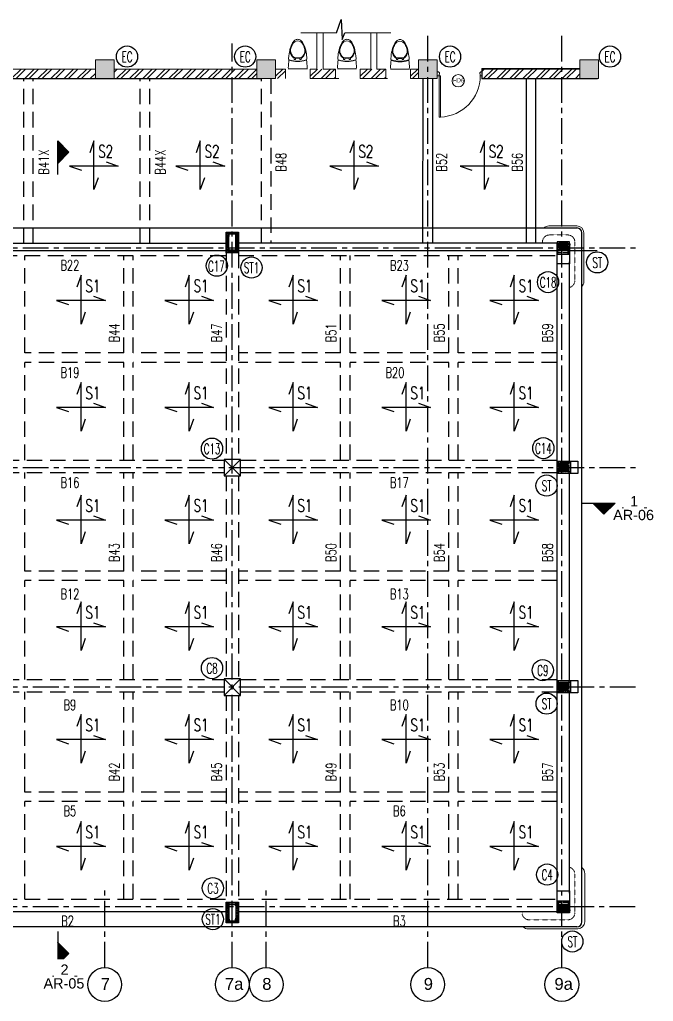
# Model space of a CAD drawing. Header units: millimetres. Extents: x 2659630 to 6742168, y -2425387 to -732288.
# Drawn here: x 3363171 to 3378553, y -1200701 to -1176862 of the extents above; entities that cross this region are included whole.
import ezdxf
from ezdxf.enums import TextEntityAlignment as Align

# ---------------------------------------------------------------- set-up
doc = ezdxf.new("R2010")
doc.units = ezdxf.units.MM
for name, pattern in [('CENTER', [2, 1.25, -0.25, 0.25, -0.25]), ('Centre', [31.75, 6.35, -4.7625, 15.875, -4.7625]), ('HIDDEN2', [0.1875, 0.125, -0.0625]), ('Overhead', [3.96875, 2.38125, -1.5875])]:
    doc.linetypes.add(name, pattern=pattern)
for name, color, linetype, lineweight in [('A-ANNO-DIMS', 211, 'Continuous', 9), ('A-DOOR', 31, 'Continuous', 18), ('A-DOOR-FRAM', 31, 'Continuous', 18), ('A-DOOR-IDEN', 31, 'Continuous', 9), ('A-FLOR-OVHD', 1, 'Overhead', 18), ('A-furniture', 37, 'Continuous', 0), ('A-hatch', 253, 'Continuous', 0), ('A-PLASTER', 50, 'Continuous', 0), ('A-RCC', 2, 'Continuous', 0), ('A-WALL', 113, 'Continuous', 9), ('A-WALL-PATT', 111, 'Continuous', 0), ('G-ANNO-SYMB', 111, 'Continuous', 9)]:
    doc.layers.add(name, color=color, linetype=linetype, lineweight=lineweight)
for name, color, linetype in [('A-CORNICE', 20, 'Continuous'), ('S-BEAM INNER', 4, 'HIDDEN2'), ('S-BEAM NO', 3, 'Continuous'), ('S-BEAM OUTER', 4, 'Continuous'), ('S-BRECK LINE', 8, 'Continuous'), ('S-COLUMN', 1, 'Continuous'), ('S-COLUMN CIRCLE', 9, 'Continuous'), ('S-COLUMN NO', 2, 'Continuous'), ('S-GRIDE CIRCLE', 8, 'Continuous'), ('S-GRIDE LINE', 8, 'CENTER'), ('S-GRIDE NO', 1, 'Continuous'), ('S-ISMC', 2, 'Continuous'), ('S-SECTION MARK', 1, 'Continuous'), ('S-SLAB MARK', 3, 'Continuous'), ('S-SLAB NO', 3, 'Continuous'), ('S-STIFFNER PLATE', 3, 'Continuous'), ('S-STIRUPS', 3, 'Continuous')]:
    doc.layers.add(name, color=color, linetype=linetype)
doc.layers.get('A-ANNO-DIMS').off()
doc.styles.add('Arial', font='arial.ttf', dxfattribs={"height": 123})
doc.styles.add('Arial_1', font='arial.ttf', dxfattribs={"height": 98.353293})
doc.styles.add('ROMANS', font='r.shx', dxfattribs={"width": 0.7})
pattern_1 = [(45, (3182976.9, -1351927.16), (-159.09903, 159.09903), []), (45, (3183082.97, -1351927.16), (-159.09903, 159.09903), [])]
pattern_2 = [(45, (3362256.706, -1274139.655), (15.2387667, -15.2387667), [])]
pattern_3 = [(315, (3362256.706, -1105482.95), (15.2387667, 15.2387667), [])]
pattern_4 = [(225, (3451949.293, -1186767.003), (15.2387667, -15.2387667), [])]

# ---------------------------------------------------------------- blocks, each defined once
blk = doc.blocks.new('hjhgkhjjkhk')
at = {"layer": 'A-furniture', "linetype": 'ByBlock'}
for p, q in [((-3239410, 38907, -500), (-3238943, 38907, -500)), ((-3239263, 38679, -500), (-3239230, 38679, -500)), ((-3239263, 38630, -500), (-3239263, 38679, -500)), ((-3239231, 38637, -500), (-3239122, 38637, -500)), ((-3239230, 38679, -500), (-3239230, 38637, -500)), ((-3239123, 38651, -500), (-3239230, 38651, -500)), ((-3239123, 38679, -500), (-3239090, 38679, -500)), ((-3239123, 38637, -500), (-3239123, 38679, -500)), ((-3239090, 38679, -500), (-3239090, 38630, -500))]:
    blk.add_line(p, q, dxfattribs=at)
for centre, radius, start, end in [((-3239382, 38882, -500), 25.6, 103.2172, 184.3205), ((-3234363, 39215, -500), 5055, 183.7972, 185.9339), ((-3238971, 38882, -500), 25.6, 355.6795, 76.7816), ((-3243990, 39215, -500), 5055, 354.0661, 356.2028), ((-3239285, 38652, -500), 114, 159.1995, 186.5683), ((-3234351, 39220, -500), 5080, 186.5683, 187.0896), ((-3239383, 38693, -500), 7.92, 185.9341, 288.7781), ((-3239379, 38706, -500), 7.92, 185.267, 288.2867), ((-3239176, 38085, -500), 635, 71.2219, 108.7781), ((-3239176, 38092, -500), 639, 71.7134, 108.2867), ((-3239125, 38450, -500), 244, 124.5259, 152.5265), ((-3239231, 38561, -500), 76.2, 90, 133.9968), ((-3239122, 38561, -500), 76.2, 46.0032, 90), ((-3239228, 38450, -500), 244, 27.4735, 55.4741), ((-3238974, 38706, -500), 7.92, 251.7135, 354.733), ((-3238970, 38693, -500), 7.92, 251.2221, 354.0659), ((-3239068, 38652, -500), 114, 353.4317, 20.8005), ((-3244002, 39220, -500), 5080, 352.9104, 353.4317), ((-3238431, 38682, -500), 965, 185.2831, 196.4207), ((-3239160, 38466, -500), 206, 151.8794, 195.9425), ((-3238749, 38591, -500), 635, 196.5593, 209.3999), ((-3239160, 38466, -500), 191, 160.1349, 195.9191), ((-3238749, 38591, -500), 620, 196.5666, 207.1313), ((-3239125, 38450, -500), 229, 133.9968, 159.4423), ((-3239228, 38450, -500), 229, 20.5577, 46.0032), ((-3239604, 38591, -500), 620, 332.8687, 343.4334), ((-3239604, 38591, -500), 635, 330.6001, 343.4407), ((-3239193, 38466, -500), 191, 344.0809, 19.8651), ((-3239193, 38466, -500), 206, 344.0575, 28.1207), ((-3239921, 38682, -500), 965, 343.5793, 354.7169), ((-3239114, 38385, -500), 216, 209.3045, 232.3768), ((-3239176, 38371, -500), 140, 207.1313, 332.8687), ((-3239176, 38301, -500), 111, 231.6356, 270), ((-3239176, 38301, -500), 111, 270, 308.3644), ((-3239239, 38385, -500), 216, 307.6232, 330.6955)]:
    blk.add_arc(centre, radius, start, end, dxfattribs=at)
blk = doc.blocks.new('A$C73F500AF')
at = {"layer": 'A-DOOR'}
blk.add_lwpolyline([(50, 1000), (85, 1000), (85, 0), (50, 0)], close=True, dxfattribs=at)
blk.add_arc((50, 1000), 1000, 272.0058, 0.0695, dxfattribs=at)
at = {"layer": 'A-DOOR-FRAM'}
for p, q in [((0, 1090), (12, 1090)), ((0, 1010), (0, 1090)), ((12, 1010), (0, 1010)), ((12, 1100), (40, 1100)), ((12, 1090), (12, 1100)), ((12, 1000), (12, 1010)), ((50, 1000), (12, 1000)), ((40, 1100), (60, 1075)), ((60, 1045), (50, 1045)), ((50, 1045), (50, 1000)), ((60, 1075), (60, 1045)), ((1060, 1101), (1040, 1076)), ((1040, 1076), (1040, 1046)), ((1040, 1046), (1050, 1046)), ((1050, 1046), (1050, 1001)), ((1050, 1001), (1088, 1001)), ((1088, 1101), (1060, 1101)), ((1088, 1091), (1088, 1101)), ((1100, 1091), (1088, 1091)), ((1088, 1001), (1088, 1011)), ((1088, 1011), (1100, 1011)), ((1100, 1011), (1100, 1091))]:
    blk.add_line(p, q, dxfattribs=at)
blk = doc.blocks.new('M_Door Tag_Mahindra_2_0mm - M_Door Tag_Mahindra 2-1437518-GROUND FLOOR PLAN-01')
at = {"layer": 'A-DOOR-IDEN'}
blk.add_circle((0, 0), 3, dxfattribs=at)
blk = doc.blocks.new('ff')
at = {"layer": 'S-STIRUPS', "ltscale": 1200}
h = blk.add_hatch(dxfattribs=at)
h.set_pattern_fill('ANGLE', color=256, scale=0.666667, style=0)
h.set_pattern_definition([(0, (-1970344.2655, 387487.6027), (0, 4.656666667), [3.386666667, -1.27]), (90, (-1970344.2655, 387487.6027), (-4.656666667, 0), [3.386666667, -1.27])])
h.paths.add_polyline_path([(264427, -411467), (264614, -411467), (264614, -411280), (264427, -411280)])
for points in [[(264420, -411473), (264620, -411473), (264620, -411273), (264420, -411273)], [(264420, -411473), (264620, -411473), (264620, -411273), (264420, -411273)], [(264427, -411467), (264614, -411467), (264614, -411280), (264427, -411280)], [(264427, -411467), (264614, -411467), (264614, -411280), (264427, -411280)]]:
    blk.add_lwpolyline(points, close=True, dxfattribs=at)

msp = doc.modelspace()

# ---------------------------------------------------------------- hatches: boundary and pattern name
at = {"layer": 'A-WALL-PATT'}
h = msp.add_hatch(dxfattribs=at)
h.set_pattern_fill('ANSI32', color=256, scale=600, angle=360, style=0)
h.set_pattern_definition(pattern_1)
h.paths.add_polyline_path([(3365011.602, -1178061.059), (3361541.602, -1178060.938), (3361541.601, -1178291.027), (3365011.601, -1178291.121)])
h = msp.add_hatch(dxfattribs=at)
h.set_pattern_fill('ANSI32', color=256, scale=600, angle=360, style=0)
h.set_pattern_definition(pattern_1)
h.paths.add_polyline_path([(3368931.602, -1178061.059), (3365461.602, -1178061.041), (3365461.601, -1178291.038), (3365462.572, -1178291.038), (3368931.601, -1178291.223)])
h = msp.add_hatch(dxfattribs=at)
h.set_pattern_fill('ANSI32', color=256, scale=600, angle=360, style=0)
h.set_pattern_definition([(45, (3194736.9, -1351927.22), (-159.09903, 159.09903), []), (45, (3194842.97, -1351927.22), (-159.09903, 159.09903), [])])
h.paths.add_polyline_path([(3369621.679, -1178291.169), (3369621.679, -1178061.091), (3369381.602, -1178061.096), (3369381.601, -1178291.175)])
h = msp.add_hatch(dxfattribs=at)
h.set_pattern_fill('ANSI32', color=256, scale=600, angle=360, style=0)
h.set_pattern_definition([(45, (3195576.98, -1351927.25), (-159.09903, 159.09903), []), (45, (3195683.05, -1351927.25), (-159.09903, 159.09903), [])])
h.paths.add_polyline_path([(3370839.179, -1178290.983), (3370839.179, -1178060.906), (3370221.682, -1178061.121), (3370221.681, -1178291.2)])
h = msp.add_hatch(dxfattribs=at)
h.set_pattern_fill('ANSI32', color=256, scale=600, angle=360, style=0)
h.set_pattern_definition([(45, (3196794.48, -1351927.26), (-159.09903, 159.09903), []), (45, (3196900.55, -1351927.26), (-159.09903, 159.09903), [])])
h.paths.add_polyline_path([(3372056.679, -1178290.996), (3372056.679, -1178060.918), (3371439.182, -1178061.134), (3371439.181, -1178291.213)])
h = msp.add_hatch(dxfattribs=at)
h.set_pattern_fill('ANSI32', color=256, scale=600, angle=360, style=0)
h.set_pattern_definition([(45, (3198011.98, -1351927.26), (-159.09903, 159.09903), []), (45, (3198118.05, -1351927.26), (-159.09903, 159.09903), [])])
h.paths.add_polyline_path([(3372851.601, -1178291.145), (3372851.602, -1178061.066), (3372656.683, -1178061.134), (3372656.682, -1178291.213)])
h = msp.add_hatch(dxfattribs=at)
h.set_pattern_fill('ANSI32', color=256, scale=600, angle=360, style=0)
h.set_pattern_definition(pattern_1)
h.paths.add_polyline_path([(3374401.353, -1178060.937), (3376771.6, -1178060.937), (3376771.6, -1178290.945), (3374401.353, -1178290.945)])
at = {"layer": 'S-SECTION MARK', "ltscale": 5}
h = msp.add_hatch(dxfattribs=at)
h.set_pattern_fill('ANSI31', color=256, scale=172.406964, angle=270, style=0)
h.set_pattern_definition(pattern_3)
h.paths.add_polyline_path([(3364362.813, -1180080.091), (3364095.684, -1179808.226), (3364095.684, -1180351.956)])
h = msp.add_hatch(dxfattribs=at)
h.set_pattern_fill('ANSI31', color=256, scale=172.406964, angle=270, style=0)
h.set_pattern_definition(pattern_3)
h.paths.add_polyline_path([(3364362.813, -1180080.091), (3364095.684, -1179808.226), (3364095.684, -1180351.956)])
h = msp.add_hatch(dxfattribs=at)
h.set_pattern_fill('ANSI31', color=256, scale=172.406964, angle=270, style=0)
h.set_pattern_definition(pattern_3)
h.paths.add_polyline_path([(3364362.813, -1180080.091), (3364095.684, -1179808.226), (3364095.684, -1180351.956)])
h = msp.add_hatch(dxfattribs=at)
h.set_pattern_fill('ANSI31', color=256, scale=172.406964, angle=180, style=0)
h.set_pattern_definition(pattern_4)
h.paths.add_polyline_path([(3377352.152, -1188873.11), (3377624.018, -1188605.981), (3377080.287, -1188605.981)])
h = msp.add_hatch(dxfattribs=at)
h.set_pattern_fill('ANSI31', color=256, scale=172.406964, angle=180, style=0)
h.set_pattern_definition(pattern_4)
h.paths.add_polyline_path([(3377352.152, -1188873.11), (3377624.018, -1188605.981), (3377080.287, -1188605.981)])
h = msp.add_hatch(dxfattribs=at)
h.set_pattern_fill('ANSI31', color=256, scale=172.406964, angle=180, style=0)
h.set_pattern_definition(pattern_4)
h.paths.add_polyline_path([(3377352.152, -1188873.11), (3377624.018, -1188605.981), (3377080.287, -1188605.981)])
h = msp.add_hatch(dxfattribs=at)
h.set_pattern_fill('ANSI31', color=256, scale=172.406964, angle=90, style=0)
h.set_pattern_definition(pattern_2)
h.paths.add_polyline_path([(3364362.813, -1199542.515), (3364095.684, -1199814.38), (3364095.684, -1199270.649)])
h = msp.add_hatch(dxfattribs=at)
h.set_pattern_fill('ANSI31', color=256, scale=172.406964, angle=90, style=0)
h.set_pattern_definition(pattern_2)
h.paths.add_polyline_path([(3364362.813, -1199542.515), (3364095.684, -1199814.38), (3364095.684, -1199270.649)])
h = msp.add_hatch(dxfattribs=at)
h.set_pattern_fill('ANSI31', color=256, scale=172.406964, angle=90, style=0)
h.set_pattern_definition(pattern_2)
h.paths.add_polyline_path([(3364362.813, -1199542.515), (3364095.684, -1199814.38), (3364095.684, -1199270.649)])

# ---------------------------------------------------------------- linework, layer by layer
at = {"layer": 'A-CORNICE'}
for p, q in [((3351966.677, -1181920.786), (3376696.677, -1181920.786)), ((3376816.677, -1198770.788), (3376816.677, -1182040.786)), ((3376696.677, -1198890.788), (3351966.677, -1198890.788))]:
    msp.add_line(p, q, dxfattribs=at)
for centre, start, end in [((3376696.677, -1182040.786), 0, 90), ((3376696.677, -1182040.786), 0, 90), ((3376696.677, -1198770.788), 270, 0)]:
    msp.add_arc(centre, 120, start, end, dxfattribs=at)
at = {"layer": 'A-FLOR-OVHD'}
for p, q in [((3376031.626, -1182090.778), (3376476.672, -1182090.785)), ((3376446.677, -1182290.786), (3375861.626, -1182290.778)), ((3375861.626, -1182290.778), (3375861.626, -1182290.778)), ((3376646.672, -1182260.785), (3376646.428, -1183200.824)), ((3376646.677, -1198550.788), (3376646.677, -1197610.788)), ((3376446.682, -1198520.787), (3375366.677, -1198520.798)), ((3375366.677, -1198520.798), (3375366.677, -1198520.798)), ((3375536.677, -1198720.798), (3376476.677, -1198720.788))]:
    msp.add_line(p, q, dxfattribs=at)
for centre, radius, start, end in [((3376033.064, -1182264.25), 173.479, 90.4750815, 188.7958454), ((3376476.672, -1182260.785), 170, 0, 90), ((3376476.428, -1183200.824), 170, 283.6960891, 0), ((3376476.677, -1197610.788), 170, 0, 76.3909364), ((3375538.116, -1198547.325), 173.479, 171.2041546, 269.5249185), ((3376476.677, -1198550.788), 170, 270, 0)]:
    msp.add_arc(centre, radius, start, end, dxfattribs=at)
at = {"layer": 'A-hatch', "color": 252, "true_color": 0x939598}
for points in [[(3365011.677, -1178291.053), (3365011.677, -1177841.053), (3365461.601, -1178291.055)], [(3365461.601, -1178291.055), (3365011.677, -1177841.053), (3365461.601, -1177841.055)], [(3369381.601, -1178291.075), (3368931.677, -1177841.073), (3369381.601, -1177841.075)], [(3368931.677, -1178291.073), (3368931.677, -1177841.073), (3369381.601, -1178291.075)], [(3372851.603, -1178291.094), (3372851.601, -1178291.094), (3372851.603, -1177841.093)], [(3372851.675, -1178291.094), (3372851.603, -1177841.093), (3372851.675, -1177841.093)], [(3372851.603, -1178291.094), (3372851.603, -1177841.093), (3372851.675, -1178291.094)], [(3372851.677, -1178291.094), (3372851.675, -1177841.093), (3372851.677, -1177841.093)], [(3372851.675, -1178291.094), (3372851.675, -1177841.093), (3372851.677, -1178291.094)], [(3373301.601, -1178291.096), (3372851.677, -1177841.093), (3373301.601, -1177841.096)], [(3372851.677, -1178291.094), (3372851.677, -1177841.093), (3373301.601, -1178291.096)], [(3373301.601, -1178291.096), (3373301.601, -1177841.096), (3373301.603, -1177841.096)], [(3376771.603, -1178291.114), (3376771.6, -1178291.114), (3376771.603, -1177841.118)], [(3376771.675, -1178291.114), (3376771.603, -1177841.118), (3376771.675, -1177841.118)], [(3376771.603, -1178291.114), (3376771.603, -1177841.118), (3376771.675, -1178291.114)], [(3376771.677, -1178291.114), (3376771.675, -1177841.118), (3376771.677, -1177841.118)], [(3376771.675, -1178291.114), (3376771.675, -1177841.118), (3376771.677, -1178291.114)], [(3377221.6, -1178291.116), (3376771.677, -1177841.118), (3377221.6, -1177841.12)], [(3376771.677, -1178291.114), (3376771.677, -1177841.118), (3377221.6, -1178291.116)], [(3377221.6, -1178291.116), (3377221.6, -1177841.12), (3377221.603, -1177841.12)]]:
    msp.add_solid(points, dxfattribs=at)
at = {"layer": 'A-PLASTER'}
for p, q in [((3376771.603, -1178049.113), (3374389.353, -1178048.936)), ((3374389.353, -1178048.936), (3374389.353, -1178302.932)), ((3369029.531, -1178303.229), (3360570.311, -1178303.001)), ((3374389.353, -1178302.932), (3377198.157, -1178303.106)), ((3376016.675, -1181870.857), (3376696.664, -1181870.837)), ((3376866.665, -1182040.836), (3376866.432, -1183220.903)), ((3376886.677, -1198770.788), (3376886.677, -1197590.787)), ((3375516.676, -1198940.798), (3376716.677, -1198940.788))]:
    msp.add_line(p, q, dxfattribs=at)
for centre, start, end in [((3376016.676, -1182040.857), 90.0002868, 135.0647788), ((3376696.665, -1182040.837), 0.0003227, 90.0002868), ((3376696.432, -1183220.904), 315.0176184, 334.2860008), ((3376696.432, -1183220.904), 334.2860019, 347.1431438), ((3376696.432, -1183220.904), 347.1431444, 0.0002868), ((3376716.677, -1197590.787), 51.4285731, 53.9681214), ((3376716.677, -1197590.787), 38.5714313, 51.428572), ((3376716.677, -1197590.787), 25.714286, 38.5714275), ((3376716.677, -1197590.787), 12.857143, 25.7142848), ((3376716.677, -1197590.787), 0, 12.8571424), ((3375516.676, -1198770.797), 224.9010425, 270), ((3376716.677, -1198770.788), 270, 359.9999641)]:
    msp.add_arc(centre, 170, start, end, dxfattribs=at)
at = {"layer": 'A-RCC'}
for p, q in [((3368931.603, -1177841.073), (3368931.601, -1178291.073)), ((3368931.603, -1177841.073), (3368931.601, -1178291.167)), ((3369381.603, -1177841.075), (3368931.603, -1177841.073)), ((3369381.603, -1177841.075), (3368931.603, -1177841.073)), ((3369381.601, -1178291.075), (3369381.603, -1177841.075)), ((3369381.601, -1178291.075), (3369381.603, -1177841.075)), ((3372851.603, -1177841.093), (3372851.601, -1178291.094)), ((3373301.603, -1177841.096), (3372851.603, -1177841.093)), ((3373301.601, -1178291.096), (3373301.603, -1177841.096)), ((3376771.6, -1178291.114), (3376771.603, -1177841.118)), ((3376771.603, -1177841.118), (3377221.603, -1177841.12)), ((3377221.603, -1177841.12), (3377221.6, -1178291.116)), ((3368931.601, -1178291.073), (3369381.601, -1178291.075)), ((3368931.601, -1178291.073), (3369381.601, -1178291.075)), ((3372851.601, -1178291.094), (3373301.601, -1178291.096)), ((3377221.6, -1178291.116), (3376771.6, -1178291.114))]:
    msp.add_line(p, q, dxfattribs=at)
msp.add_lwpolyline([(3365461.601, -1178291.055), (3365461.603, -1177841.055), (3365011.603, -1177841.053), (3365011.601, -1178291.149), (3365462.572, -1178291.038), (3365012.572, -1178291.036)], dxfattribs=at)
at = {"layer": 'A-WALL'}
for p, q in [((3369996.51, -1177180.125), (3370863.921, -1177180.129)), ((3370388.361, -1178061.082), (3370388.357, -1177180.127)), ((3370538.361, -1178061.083), (3370538.357, -1177180.127)), ((3371063.465, -1177180.13), (3372178.032, -1177180.136)), ((3371694.977, -1178061.095), (3371694.973, -1177180.133)), ((3371844.977, -1178061.096), (3371844.973, -1177180.134)), ((3361541.601, -1178060.938), (3365011.602, -1178061.059)), ((3365461.602, -1178061.041), (3368931.602, -1178061.059)), ((3369621.679, -1178061.103), (3369381.602, -1178061.077)), ((3369621.679, -1178061.103), (3369621.679, -1178291.09)), ((3370388.361, -1178061.082), (3370221.679, -1178061.081)), ((3370221.679, -1178061.1), (3370221.679, -1178291.087)), ((3370839.179, -1178061.097), (3370538.361, -1178061.083)), ((3370839.179, -1178061.097), (3370839.179, -1178291.084)), ((3371439.179, -1178061.096), (3371694.982, -1178061.095)), ((3371439.179, -1178061.096), (3371439.179, -1178291.087)), ((3371844.982, -1178061.096), (3372056.679, -1178061.097)), ((3372056.681, -1178061.103), (3372056.681, -1178291.091)), ((3372851.602, -1178061.095), (3372656.679, -1178061.094)), ((3372656.681, -1178061.103), (3372656.681, -1178291.094)), ((3376771.602, -1178061.113), (3374401.353, -1178060.937)), ((3374401.353, -1178060.937), (3374401.353, -1178290.933)), ((3369041.579, -1178291.229), (3361541.601, -1178291.027)), ((3370839.181, -1178291.084), (3370221.681, -1178291.081)), ((3372056.681, -1178291.091), (3371439.179, -1178291.087)), ((3372961.595, -1178291.089), (3372656.681, -1178291.091)), ((3372961.595, -1178291.095), (3373191.443, -1178291.095)), ((3374401.353, -1178290.933), (3376771.6, -1178290.945)), ((3375691.595, -1178291.106), (3375691.595, -1178291.106))]:
    msp.add_line(p, q, dxfattribs=at)
at = {"layer": 'A-WALL', "color": 1}
for p, q in [((3370921.595, -1178291.085), (3370471.601, -1178291.082)), ((3371521.595, -1178291.088), (3372101.601, -1178291.091))]:
    msp.add_line(p, q, dxfattribs=at)
at = {"layer": 'A-WALL'}
msp.add_arc((3375691.595, -1178291.106), 20, 269.9923264, 269.9997035, dxfattribs=at)
at = {"layer": 'G-ANNO-SYMB'}
for p, q in [((3377793.286, -1188713.781), (3378393.286, -1188713.781)), ((3363966.803, -1200088.689), (3364566.803, -1200088.689))]:
    msp.add_line(p, q, dxfattribs=at)
at = {"layer": 'S-BEAM INNER', "ltscale": 3000}
for p, q in [((3363271.103, -1182291.067), (3363271.123, -1178291.124)), ((3363501.101, -1182291.058), (3363500.999, -1178291.118)), ((3366098.871, -1182291.143), (3366098.892, -1178291.2)), ((3366328.87, -1182291.134), (3366328.768, -1178291.194)), ((3369041.579, -1182291.02), (3369041.531, -1178291.074)), ((3369271.67, -1178291.075), (3369271.717, -1182291.02)), ((3360483.224, -1182590.979), (3368183.291, -1182590.979)), ((3363300.554, -1184955.932), (3363300.554, -1182590.979)), ((3365697.759, -1184955.932), (3365697.759, -1182590.979)), ((3365927.759, -1184955.932), (3365927.759, -1182590.979)), ((3368183.291, -1182520.979), (3368183.291, -1187540.788)), ((3368483.291, -1182520.979), (3368483.291, -1187540.788)), ((3368483.291, -1182590.786), (3376216.677, -1182590.786)), ((3370960.555, -1184955.932), (3370960.555, -1182590.786)), ((3371190.555, -1184955.932), (3371190.555, -1182590.786)), ((3373587.76, -1184955.932), (3373587.76, -1182590.786)), ((3373817.76, -1184955.932), (3373817.76, -1182590.786)), ((3365697.759, -1184955.932), (3363300.554, -1184955.932)), ((3368183.291, -1184955.932), (3365927.759, -1184955.932)), ((3370960.555, -1184955.932), (3368483.291, -1184955.932)), ((3373587.76, -1184955.932), (3371190.555, -1184955.932)), ((3376216.68, -1184955.932), (3373817.76, -1184955.932)), ((3363300.554, -1187555.79), (3363300.554, -1185185.932)), ((3365697.759, -1185185.932), (3363300.554, -1185185.932)), ((3365697.759, -1187555.79), (3365697.759, -1185185.932)), ((3365927.759, -1187555.79), (3365927.759, -1185185.932)), ((3368183.291, -1185185.932), (3365927.759, -1185185.932)), ((3370960.555, -1185185.932), (3368483.291, -1185185.932)), ((3370960.555, -1187555.79), (3370960.555, -1185185.932)), ((3371190.555, -1187555.79), (3371190.555, -1185185.932)), ((3373587.76, -1185185.932), (3371190.555, -1185185.932)), ((3373587.76, -1187555.79), (3373587.76, -1185185.932)), ((3376216.68, -1185185.932), (3373817.76, -1185185.932)), ((3373817.76, -1187555.79), (3373817.76, -1185185.932)), ((3360533.224, -1187555.79), (3368133.291, -1187555.79)), ((3368533.291, -1187555.79), (3376216.679, -1187555.79)), ((3360533.224, -1187855.789), (3368133.291, -1187855.789)), ((3363300.554, -1190250.937), (3363300.554, -1187855.789)), ((3365697.759, -1190250.937), (3365697.759, -1187855.789)), ((3365927.759, -1190250.937), (3365927.759, -1187855.789)), ((3368533.291, -1187855.789), (3376216.679, -1187855.789)), ((3370960.555, -1190250.937), (3370960.555, -1187855.789)), ((3371190.555, -1190250.937), (3371190.555, -1187855.789)), ((3373587.76, -1190250.937), (3373587.76, -1187855.789)), ((3373817.76, -1190250.937), (3373817.76, -1187855.789)), ((3368183.291, -1187940.788), (3368183.291, -1192870.788)), ((3368483.291, -1187940.788), (3368483.291, -1192870.788)), ((3365697.759, -1190250.937), (3363300.554, -1190250.937)), ((3368183.291, -1190250.937), (3365927.759, -1190250.937)), ((3370960.555, -1190250.937), (3368483.291, -1190250.937)), ((3373587.76, -1190250.937), (3371190.555, -1190250.937)), ((3376216.686, -1190250.937), (3373817.76, -1190250.937)), ((3363300.554, -1192885.788), (3363300.554, -1190480.937)), ((3365697.759, -1190480.937), (3363300.554, -1190480.937)), ((3365697.759, -1192885.788), (3365697.759, -1190480.937)), ((3365927.759, -1192885.788), (3365927.759, -1190480.937)), ((3368183.291, -1190480.937), (3365927.759, -1190480.937)), ((3370960.555, -1190480.937), (3368483.291, -1190480.937)), ((3370960.555, -1192885.788), (3370960.555, -1190480.937)), ((3371190.555, -1192885.788), (3371190.555, -1190480.937)), ((3373587.76, -1190480.937), (3371190.555, -1190480.937)), ((3373587.76, -1192885.788), (3373587.76, -1190480.937)), ((3373817.76, -1192885.788), (3373817.76, -1190480.937)), ((3376216.686, -1190480.937), (3373817.76, -1190480.937)), ((3360533.224, -1192885.788), (3368133.291, -1192885.788)), ((3368533.291, -1192885.788), (3376216.672, -1192885.788)), ((3360533.224, -1193185.788), (3368133.291, -1193185.788)), ((3363300.554, -1195620.934), (3363300.554, -1193180.933)), ((3365697.759, -1195620.934), (3365697.759, -1193180.933)), ((3365927.759, -1195620.934), (3365927.759, -1193180.933)), ((3368183.291, -1193270.788), (3368183.291, -1198290.79)), ((3368483.291, -1193270.788), (3368483.291, -1198290.79)), ((3368533.291, -1193185.788), (3376216.677, -1193185.788)), ((3370960.555, -1195620.934), (3370960.555, -1193180.933)), ((3371190.555, -1195620.934), (3371190.555, -1193180.933)), ((3373587.76, -1195620.934), (3373587.76, -1193180.933)), ((3373817.76, -1195620.934), (3373817.76, -1193180.933)), ((3365697.759, -1195620.934), (3363300.554, -1195620.934)), ((3368183.291, -1195620.934), (3365927.759, -1195620.934)), ((3370960.555, -1195620.934), (3368483.291, -1195620.934)), ((3373587.76, -1195620.934), (3371190.555, -1195620.934)), ((3376216.677, -1195620.934), (3373817.76, -1195620.934)), ((3363300.554, -1198220.788), (3363300.554, -1195850.934)), ((3365697.759, -1195850.934), (3363300.554, -1195850.934)), ((3365697.759, -1198220.788), (3365697.759, -1195850.934)), ((3365927.759, -1198220.788), (3365927.759, -1195850.934)), ((3368183.291, -1195850.934), (3365927.759, -1195850.934)), ((3370960.555, -1195850.934), (3368483.291, -1195850.934)), ((3370960.555, -1198220.789), (3370960.555, -1195850.934)), ((3371190.555, -1198220.789), (3371190.555, -1195850.934)), ((3373587.76, -1195850.934), (3371190.555, -1195850.934)), ((3373587.76, -1198220.789), (3373587.76, -1195850.934)), ((3376216.677, -1195850.934), (3373817.76, -1195850.934)), ((3373817.76, -1198220.789), (3373817.76, -1195850.934)), ((3360483.224, -1198220.788), (3368183.291, -1198220.788)), ((3368483.291, -1198220.79), (3376216.675, -1198220.788))]:
    msp.add_line(p, q, dxfattribs=at)
at = {"layer": 'S-BEAM OUTER', "ltscale": 2500}
for p, q in [((3372961.436, -1182290.786), (3372961.595, -1178291.097)), ((3373191.443, -1178291.095), (3373191.574, -1182291.041)), ((3375466.677, -1178291.076, 0), (3375466.677, -1182290.81, 0)), ((3375696.677, -1182290.962, 0), (3375696.698, -1178290.94)), ((3360483.915, -1182290.979), (3368183.98, -1182290.979)), ((3376216.677, -1182290.786), (3368483.982, -1182290.786)), ((3376216.68, -1187581.191), (3376216.68, -1182740.786)), ((3376516.68, -1187581.191), (3376516.68, -1182740.786)), ((3376216.686, -1192911.191), (3376216.686, -1187855.789)), ((3376516.686, -1192911.191), (3376516.686, -1187881.193)), ((3376216.677, -1198020.789), (3376216.677, -1193185.788)), ((3376516.677, -1198070.788), (3376516.677, -1193211.193)), ((3360483.91, -1198520.788), (3368183.975, -1198520.788)), ((3368483.977, -1198520.79), (3376216.641, -1198520.788))]:
    msp.add_line(p, q, dxfattribs=at)
at = {"layer": 'S-BRECK LINE', "linetype": 'Centre', "ltscale": 2.0004}
for p, q in [((3368183.975, -1182055.791), (3368471.966, -1182055.791)), ((3368218.291, -1182028.372), (3368218.291, -1182479.835)), ((3368448.977, -1182020.583), (3368448.977, -1182484.958)), ((3376216.68, -1182325.792), (3376541.046, -1182325.792)), ((3376251.677, -1182283.446), (3376251.677, -1182541.464)), ((3376481.682, -1182554.916), (3376481.682, -1182289.277)), ((3368465.219, -1182455.788), (3368200.119, -1182455.788)), ((3368465.219, -1182455.975), (3368200.119, -1182455.975)), ((3376233.168, -1182519.293), (3376498.123, -1182519.293)), ((3376224.276, -1187616.191), (3376538.174, -1187616.191)), ((3376251.655, -1187873.255), (3376251.655, -1187591.833)), ((3376503.174, -1187597.752), (3376503.174, -1187865.879)), ((3376526.111, -1187846.193), (3376229.452, -1187846.193)), ((3376251.649, -1193203.255), (3376251.649, -1192921.833)), ((3376503.168, -1192927.752), (3376503.168, -1193195.879)), ((3376224.269, -1192946.191), (3376538.168, -1192946.191)), ((3376526.105, -1193176.193), (3376229.445, -1193176.193)), ((3368465.219, -1198355.79), (3368200.119, -1198355.79)), ((3368218.291, -1198783.394), (3368218.291, -1198331.93)), ((3368448.977, -1198791.182), (3368448.977, -1198326.807)), ((3376233.162, -1198292.287), (3376498.118, -1198292.287)), ((3376251.672, -1198528.133), (3376251.672, -1198270.115)), ((3376481.677, -1198256.664), (3376481.677, -1198522.302)), ((3376216.675, -1198485.788), (3376541.041, -1198485.788)), ((3368183.975, -1198755.787), (3368471.966, -1198755.787))]:
    msp.add_line(p, q, dxfattribs=at)
at = {"layer": 'S-COLUMN', "color": 1}
for p, q in [((3368533.279, -1187540.776), (3368133.279, -1187940.776)), ((3368133.279, -1187540.776), (3368533.279, -1187940.776)), ((3368533.291, -1192870.765), (3368133.277, -1193270.779)), ((3368133.282, -1192870.779), (3368533.291, -1193270.788))]:
    msp.add_line(p, q, dxfattribs=at)
for points in [[(3368183.98, -1182520.977), (3368183.98, -1182020.978), (3368483.982, -1182020.978), (3368483.982, -1182520.977)], [(3376216.677, -1182790.785), (3376216.677, -1182290.786), (3376516.68, -1182290.786), (3376516.68, -1182790.785)], [(3368533.291, -1187540.788), (3368133.291, -1187540.788), (3368133.291, -1187940.788), (3368533.291, -1187940.788)], [(3376716.654, -1187881.193), (3376216.655, -1187881.193), (3376216.655, -1187581.191), (3376716.654, -1187581.191)], [(3368533.291, -1192870.788), (3368133.291, -1192870.788), (3368133.291, -1193270.788), (3368533.291, -1193270.788)], [(3376716.647, -1193211.193), (3376216.649, -1193211.193), (3376216.649, -1192911.191), (3376716.647, -1192911.191)], [(3376216.675, -1198520.788), (3376216.675, -1198020.789), (3376516.677, -1198020.789), (3376516.677, -1198520.788)], [(3368183.975, -1198790.787), (3368183.975, -1198290.788), (3368483.977, -1198290.788), (3368483.977, -1198790.787)]]:
    msp.add_lwpolyline(points, close=True, dxfattribs=at)
at = {"layer": 'S-COLUMN CIRCLE'}
for centre in [(3365777.342, -1177758.715), (3365777.342, -1177758.715), (3368645.114, -1177758.715), (3368645.114, -1177758.715), (3373618.195, -1177758.715), (3373618.195, -1177758.715), (3377499.539, -1177758.715), (3377499.539, -1177758.715), (3367957.426, -1182836.387), (3368797.998, -1182881.863), (3377190.522, -1182756.756), (3375997.069, -1183235.476), (3367840.676, -1187278.013), (3375881.893, -1187267.215), (3375961.259, -1188175.685), (3367840.676, -1192608.013), (3375868.622, -1192659.807), (3375962.151, -1193470.584), (3375974.533, -1197622.032), (3367860.769, -1197950.867), (3367861.569, -1198704.401), (3376587.095, -1199247.861)]:
    msp.add_circle(centre, 257.143, dxfattribs=at)
at = {"layer": 'S-COLUMN NO', "ltscale": 2500}
for p, q in [((3370863.921, -1177180.129), (3370978.679, -1176861.611)), ((3370978.679, -1176861.611), (3370996.275, -1177342.145)), ((3370996.275, -1177342.145), (3371063.465, -1177180.13))]:
    msp.add_line(p, q, dxfattribs=at)
at = {"layer": 'S-GRIDE CIRCLE'}
for centre in [(3365236.682, -1200291.349), (3365236.682, -1200291.349), (3365236.682, -1200291.349), (3368333.291, -1200291.349), (3368333.291, -1200291.349), (3368333.291, -1200291.349), (3369156.682, -1200291.349), (3369156.682, -1200291.349), (3369156.682, -1200291.349), (3373076.682, -1200291.349), (3373076.682, -1200291.349), (3373076.682, -1200291.349), (3376331.682, -1200291.349), (3376331.682, -1200291.349), (3376331.682, -1200291.349)]:
    msp.add_circle(centre, 409.836, dxfattribs=at)
at = {"layer": 'S-GRIDE LINE', "ltscale": 500}
for p, q in [((3373076.682, -1199881.512), (3373076.682, -1177252.333)), ((3376331.682, -1199881.512), (3376331.682, -1177252.333)), ((3368333.291, -1199881.512), (3368333.291, -1177441.492)), ((3346247.056, -1182405.786), (3378122.287, -1182405.786)), ((3346247.056, -1187740.788), (3378122.287, -1187740.788)), ((3378119.609, -1193070.788), (3346247.056, -1193070.788)), ((3365236.682, -1199881.512), (3365236.682, -1197881.512)), ((3369156.682, -1199881.512), (3369156.682, -1197881.512)), ((3378112.296, -1198405.788), (3346247.056, -1198405.788))]:
    msp.add_line(p, q, dxfattribs=at)
at = {"layer": 'S-ISMC', "lineweight": -2}
for points in [[(3368246.476, -1182055.975), (3368246.476, -1182130.975), (3368247.316, -1182130.975, 0.383864035), (3368252.289, -1182126.498), (3368255.476, -1182096.175), (3368258.192, -1182070.33, -0.383864035), (3368268.138, -1182061.375), (3368399.814, -1182061.375, -0.383864035), (3368409.759, -1182070.33), (3368412.476, -1182096.175), (3368415.663, -1182126.498, 0.383864035), (3368420.635, -1182130.975), (3368421.476, -1182130.975), (3368421.476, -1182055.975), (3368246.476, -1182055.975)], [(3368246.476, -1182505.977), (3368246.476, -1182430.977), (3368247.316, -1182430.977, -0.383864035), (3368252.289, -1182435.454), (3368255.476, -1182465.777), (3368258.192, -1182491.622, 0.383864035), (3368268.138, -1182500.577), (3368399.814, -1182500.577, 0.383864035), (3368409.759, -1182491.622), (3368412.476, -1182465.777), (3368415.663, -1182435.454, -0.383864035), (3368420.635, -1182430.977), (3368421.476, -1182430.977), (3368421.476, -1182505.977), (3368246.476, -1182505.977)], [(3368246.476, -1198305.788), (3368246.476, -1198380.788), (3368247.316, -1198380.788, 0.383864035), (3368252.289, -1198376.311), (3368255.476, -1198345.988), (3368258.192, -1198320.143, -0.383864035), (3368268.138, -1198311.188), (3368399.814, -1198311.188, -0.383864035), (3368409.759, -1198320.143), (3368412.476, -1198345.988), (3368415.663, -1198376.311, 0.383864035), (3368420.636, -1198380.788), (3368421.476, -1198380.788), (3368421.476, -1198305.788), (3368246.476, -1198305.788)], [(3368246.476, -1198755.79), (3368246.476, -1198680.79), (3368247.316, -1198680.79, -0.383864035), (3368252.289, -1198685.268), (3368255.476, -1198715.59), (3368258.192, -1198741.436, 0.383864035), (3368268.138, -1198750.39), (3368399.814, -1198750.39, 0.383864035), (3368409.759, -1198741.436), (3368412.476, -1198715.59), (3368415.663, -1198685.268, -0.383864035), (3368420.636, -1198680.79), (3368421.476, -1198680.79), (3368421.476, -1198755.79), (3368246.476, -1198755.79)]]:
    msp.add_lwpolyline(points, format="xyb", dxfattribs=at)
at = {"layer": 'S-SECTION MARK'}
for p, q in [((3364095.684, -1179808.226), (3364362.813, -1180080.091)), ((3364095.684, -1180621.084), (3364095.684, -1179808.226)), ((3364095.684, -1180621.084), (3364095.684, -1179808.226)), ((3364095.684, -1180621.084), (3364095.684, -1179808.226)), ((3364095.684, -1179808.226), (3364362.813, -1180080.091)), ((3364095.684, -1179808.226), (3364362.813, -1180080.091)), ((3364095.684, -1180351.956), (3364362.813, -1180080.091)), ((3364095.684, -1180351.956), (3364362.813, -1180080.091)), ((3364095.684, -1180351.956), (3364362.813, -1180080.091)), ((3376811.16, -1188605.981), (3377624.018, -1188605.981)), ((3376811.16, -1188605.981), (3377624.018, -1188605.981)), ((3376811.16, -1188605.981), (3377624.018, -1188605.981)), ((3377080.287, -1188605.981), (3377352.152, -1188873.11)), ((3377080.287, -1188605.981), (3377352.152, -1188873.11)), ((3377080.287, -1188605.981), (3377352.152, -1188873.11)), ((3377624.018, -1188605.981), (3377352.152, -1188873.11)), ((3364095.684, -1199001.522), (3364095.684, -1199814.38)), ((3364095.684, -1199001.522), (3364095.684, -1199814.38)), ((3364095.684, -1199001.522), (3364095.684, -1199814.38)), ((3364095.684, -1199270.649), (3364362.813, -1199542.515)), ((3364095.684, -1199270.649), (3364362.813, -1199542.515)), ((3364095.684, -1199270.649), (3364362.813, -1199542.515)), ((3364095.684, -1199814.38), (3364362.813, -1199542.515))]:
    msp.add_line(p, q, dxfattribs=at)
at = {"layer": 'S-SLAB MARK'}
for points in [[(3365074.185, -1180699.346), (3364972.83, -1180990.048), (3364972.83, -1179807.191), (3364871.474, -1180097.893)], [(3367657.371, -1180699.346), (3367556.015, -1180990.048), (3367556.015, -1179807.191), (3367454.659, -1180097.893)], [(3371388.952, -1180699.346), (3371287.596, -1180990.048), (3371287.596, -1179807.191), (3371186.24, -1180097.893)], [(3374552.644, -1180699.346), (3374451.288, -1180990.048), (3374451.288, -1179807.191), (3374349.932, -1180097.893)], [(3365273.556, -1180314.911), (3365564.258, -1180416.267), (3364381.401, -1180416.267), (3364672.103, -1180517.623)], [(3367856.741, -1180314.911), (3368147.443, -1180416.267), (3366964.586, -1180416.267), (3367255.288, -1180517.623)], [(3371588.322, -1180314.911), (3371879.024, -1180416.267), (3370696.167, -1180416.267), (3370986.869, -1180517.623)], [(3374752.014, -1180314.911), (3375042.716, -1180416.267), (3373859.859, -1180416.267), (3374150.561, -1180517.623)], [(3364761.664, -1183962.41), (3364660.308, -1184253.112), (3364660.308, -1183070.255), (3364558.952, -1183360.957)], [(3367388.869, -1183962.41), (3367287.513, -1184253.112), (3367287.513, -1183070.255), (3367186.157, -1183360.957)], [(3369909.399, -1183962.41), (3369808.043, -1184253.112), (3369808.043, -1183070.255), (3369706.687, -1183360.957)], [(3372651.664, -1183962.41), (3372550.308, -1184253.112), (3372550.308, -1183070.255), (3372448.953, -1183360.957)], [(3375278.869, -1183962.41), (3375177.513, -1184253.112), (3375177.513, -1183070.255), (3375076.157, -1183360.957)], [(3364961.034, -1183577.975), (3365251.736, -1183679.331), (3364068.879, -1183679.331), (3364359.581, -1183780.687)], [(3367588.239, -1183577.975), (3367878.941, -1183679.331), (3366696.084, -1183679.331), (3366986.786, -1183780.687)], [(3370108.769, -1183577.975), (3370399.471, -1183679.331), (3369216.614, -1183679.331), (3369507.316, -1183780.687)], [(3372851.035, -1183577.975), (3373141.737, -1183679.331), (3371958.88, -1183679.331), (3372249.582, -1183780.687)], [(3375478.24, -1183577.975), (3375768.942, -1183679.331), (3374586.085, -1183679.331), (3374876.787, -1183780.687)], [(3364761.664, -1186562.268), (3364660.308, -1186852.97), (3364660.308, -1185670.113), (3364558.952, -1185960.815)], [(3367388.869, -1186562.268), (3367287.513, -1186852.97), (3367287.513, -1185670.113), (3367186.157, -1185960.815)], [(3369909.399, -1186562.268), (3369808.043, -1186852.97), (3369808.043, -1185670.113), (3369706.687, -1185960.815)], [(3372651.664, -1186562.268), (3372550.308, -1186852.97), (3372550.308, -1185670.113), (3372448.953, -1185960.815)], [(3375278.869, -1186562.268), (3375177.513, -1186852.97), (3375177.513, -1185670.113), (3375076.157, -1185960.815)], [(3364961.034, -1186177.833), (3365251.736, -1186279.189), (3364068.879, -1186279.189), (3364359.581, -1186380.545)], [(3367588.239, -1186177.833), (3367878.941, -1186279.189), (3366696.084, -1186279.189), (3366986.786, -1186380.545)], [(3370108.769, -1186177.833), (3370399.471, -1186279.189), (3369216.614, -1186279.189), (3369507.316, -1186380.545)], [(3372851.035, -1186177.833), (3373141.737, -1186279.189), (3371958.88, -1186279.189), (3372249.582, -1186380.545)], [(3375478.24, -1186177.833), (3375768.942, -1186279.189), (3374586.085, -1186279.189), (3374876.787, -1186380.545)], [(3364761.664, -1189297.266), (3364660.308, -1189587.968), (3364660.308, -1188405.111), (3364558.952, -1188695.813)], [(3367388.869, -1189297.266), (3367287.513, -1189587.968), (3367287.513, -1188405.111), (3367186.157, -1188695.813)], [(3369909.399, -1189297.266), (3369808.043, -1189587.968), (3369808.043, -1188405.111), (3369706.687, -1188695.813)], [(3372651.664, -1189297.266), (3372550.308, -1189587.968), (3372550.308, -1188405.111), (3372448.953, -1188695.813)], [(3375278.869, -1189297.266), (3375177.513, -1189587.968), (3375177.513, -1188405.111), (3375076.157, -1188695.813)], [(3364961.034, -1188912.831), (3365251.736, -1189014.187), (3364068.879, -1189014.187), (3364359.581, -1189115.543)], [(3367588.239, -1188912.831), (3367878.941, -1189014.187), (3366696.084, -1189014.187), (3366986.786, -1189115.543)], [(3370108.769, -1188912.831), (3370399.471, -1189014.187), (3369216.614, -1189014.187), (3369507.316, -1189115.543)], [(3372851.035, -1188912.831), (3373141.737, -1189014.187), (3371958.88, -1189014.187), (3372249.582, -1189115.543)], [(3375478.24, -1188912.831), (3375768.942, -1189014.187), (3374586.085, -1189014.187), (3374876.787, -1189115.543)], [(3364761.664, -1191892.265), (3364660.308, -1192182.968), (3364660.308, -1191000.11), (3364558.952, -1191290.813)], [(3367388.869, -1191892.265), (3367287.513, -1192182.968), (3367287.513, -1191000.11), (3367186.157, -1191290.813)], [(3369909.399, -1191892.265), (3369808.043, -1192182.968), (3369808.043, -1191000.11), (3369706.687, -1191290.813)], [(3372651.664, -1191892.265), (3372550.308, -1192182.968), (3372550.308, -1191000.11), (3372448.953, -1191290.813)], [(3375278.869, -1191892.265), (3375177.513, -1192182.968), (3375177.513, -1191000.11), (3375076.157, -1191290.813)], [(3364961.034, -1191507.831), (3365251.736, -1191609.187), (3364068.879, -1191609.187), (3364359.581, -1191710.543)], [(3367588.239, -1191507.831), (3367878.941, -1191609.187), (3366696.084, -1191609.187), (3366986.786, -1191710.543)], [(3370108.769, -1191507.831), (3370399.471, -1191609.187), (3369216.614, -1191609.187), (3369507.316, -1191710.543)], [(3372851.035, -1191507.831), (3373141.737, -1191609.187), (3371958.88, -1191609.187), (3372249.582, -1191710.543)], [(3375478.24, -1191507.831), (3375768.942, -1191609.187), (3374586.085, -1191609.187), (3374876.787, -1191710.543)], [(3364761.664, -1194627.265), (3364660.308, -1194917.967), (3364660.308, -1193735.11), (3364558.952, -1194025.812)], [(3367388.869, -1194627.265), (3367287.513, -1194917.967), (3367287.513, -1193735.11), (3367186.157, -1194025.812)], [(3369909.399, -1194627.265), (3369808.043, -1194917.967), (3369808.043, -1193735.11), (3369706.687, -1194025.812)], [(3372651.664, -1194627.265), (3372550.308, -1194917.967), (3372550.308, -1193735.11), (3372448.953, -1194025.812)], [(3375278.869, -1194627.265), (3375177.513, -1194917.967), (3375177.513, -1193735.11), (3375076.157, -1194025.812)], [(3364961.034, -1194242.83), (3365251.736, -1194344.186), (3364068.879, -1194344.186), (3364359.581, -1194445.542)], [(3367588.239, -1194242.83), (3367878.941, -1194344.186), (3366696.084, -1194344.186), (3366986.786, -1194445.542)], [(3370108.769, -1194242.83), (3370399.471, -1194344.186), (3369216.614, -1194344.186), (3369507.316, -1194445.542)], [(3372851.035, -1194242.83), (3373141.737, -1194344.186), (3371958.88, -1194344.186), (3372249.582, -1194445.542)], [(3375478.24, -1194242.83), (3375768.942, -1194344.186), (3374586.085, -1194344.186), (3374876.787, -1194445.542)], [(3364761.664, -1197227.266), (3364660.308, -1197517.968), (3364660.308, -1196335.111), (3364558.952, -1196625.813)], [(3367388.869, -1197227.266), (3367287.513, -1197517.968), (3367287.513, -1196335.111), (3367186.157, -1196625.813)], [(3369909.399, -1197227.266), (3369808.043, -1197517.968), (3369808.043, -1196335.111), (3369706.687, -1196625.813)], [(3372651.664, -1197227.266), (3372550.308, -1197517.968), (3372550.308, -1196335.111), (3372448.953, -1196625.813)], [(3375278.869, -1197227.266), (3375177.513, -1197517.968), (3375177.513, -1196335.111), (3375076.157, -1196625.813)], [(3364961.034, -1196842.831), (3365251.736, -1196944.187), (3364068.879, -1196944.187), (3364359.581, -1197045.543)], [(3367588.239, -1196842.831), (3367878.941, -1196944.187), (3366696.084, -1196944.187), (3366986.786, -1197045.543)], [(3370108.769, -1196842.831), (3370399.471, -1196944.187), (3369216.614, -1196944.187), (3369507.316, -1197045.543)], [(3372851.035, -1196842.831), (3373141.737, -1196944.187), (3371958.88, -1196944.187), (3372249.582, -1197045.543)], [(3375478.24, -1196842.831), (3375768.942, -1196944.187), (3374586.085, -1196944.187), (3374876.787, -1197045.543)]]:
    msp.add_lwpolyline(points, dxfattribs=at)
at = {"layer": 'S-STIFFNER PLATE', "lineweight": -2}
for p, q in [((3376216.677, -1182259.293), (3376216.677, -1182554.293)), ((3376516.682, -1182554.293), (3376516.682, -1182259.293)), ((3376216.677, -1182554.293), (3376516.682, -1182554.293)), ((3376216.672, -1198257.287), (3376516.677, -1198257.287)), ((3376216.672, -1198552.287), (3376216.672, -1198257.287)), ((3376516.677, -1198257.287), (3376516.677, -1198552.287))]:
    msp.add_line(p, q, dxfattribs=at)
for points in [[(3368198.975, -1182035.978), (3368198.975, -1182505.977), (3368468.977, -1182505.977), (3368468.977, -1182035.978)], [(3368238.476, -1182490.977), (3368246.476, -1182490.977), (3368246.476, -1182070.975), (3368238.476, -1182070.975)], [(3368429.476, -1182490.977), (3368421.476, -1182490.977), (3368421.476, -1182070.975), (3368429.476, -1182070.975)], [(3376216.655, -1187581.191), (3376538.174, -1187581.191), (3376538.174, -1187881.193), (3376216.655, -1187881.193)], [(3376216.649, -1192911.191), (3376538.168, -1192911.191), (3376538.168, -1193211.193), (3376216.649, -1193211.193)], [(3368198.975, -1198775.787), (3368198.975, -1198305.788), (3368468.977, -1198305.788), (3368468.977, -1198775.787)], [(3368238.476, -1198320.788), (3368246.476, -1198320.788), (3368246.476, -1198740.79), (3368238.476, -1198740.79)], [(3368429.476, -1198320.788), (3368421.476, -1198320.788), (3368421.476, -1198740.79), (3368429.476, -1198740.79)]]:
    msp.add_lwpolyline(points, close=True, dxfattribs=at)
at = {"layer": 'S-STIRUPS', "ltscale": 1200}
for p, q in [((3368246.476, -1182505.977), (3368246.476, -1182055.975)), ((3376516.682, -1182259.293), (3376216.677, -1182259.293)), ((3352395.187, -1182469.478), (3377189.985, -1182469.478)), ((3368466.192, -1182455.975), (3368465.219, -1182455.975)), ((3376216.677, -1193211.193), (3376216.677, -1192789.705)), ((3368246.476, -1198305.788), (3368246.476, -1198755.79)), ((3368466.192, -1198355.79), (3368465.219, -1198355.79)), ((3376516.677, -1198552.287), (3376216.672, -1198552.287))]:
    msp.add_line(p, q, dxfattribs=at)
for centre in [(3368218.291, -1182055.978), (3368448.977, -1182055.978), (3376251.677, -1182325.792), (3376481.682, -1182325.792), (3368218.291, -1182455.975), (3368448.977, -1182455.975), (3376251.677, -1182519.293), (3376481.682, -1182519.293), (3376251.655, -1187616.191), (3376503.174, -1187616.191), (3376251.655, -1187846.193), (3376503.174, -1187846.193), (3376251.649, -1192946.191), (3376251.649, -1193176.193), (3376503.168, -1192946.191), (3376503.168, -1193176.193), (3368218.291, -1198355.79), (3368448.977, -1198355.79), (3376251.672, -1198292.287), (3376481.677, -1198292.287), (3376251.672, -1198485.788), (3376481.677, -1198485.788), (3368218.291, -1198755.787), (3368448.977, -1198755.787)]:
    msp.add_circle(centre, 8, dxfattribs=at)

# ---------------------------------------------------------------- block references
at = {"layer": 'A-ANNO-DIMS'}
msp.add_blockref('A$C73F500AF', (3373301.384, -1179227.273), dxfattribs=at)
at = {"layer": 'A-DOOR-IDEN', "xscale": -49.99999999999997, "yscale": 49.99999999999998, "zscale": 49.99999999999998, "rotation": 328.2684126260899}
msp.add_blockref('M_Door Tag_Mahindra_2_0mm - M_Door Tag_Mahindra 2-1437518-GROUND FLOOR PLAN-01', (3373817.876, -1178347.21), dxfattribs=at)
at = {"layer": 'A-WALL', "rotation": 180.0002988291293}
for p in [(130745.053, -1139165.86), (131939.975, -1139165.854), (133226.591, -1139170.879)]:
    msp.add_blockref('hjhgkhjjkhk', p, dxfattribs=at)
at = {"layer": 'S-STIRUPS', "ltscale": 1200, "rotation": 180}
msp.add_blockref('ff', (3640888.35, -1593742.466), dxfattribs=at)
at = {"layer": 'S-STIRUPS', "ltscale": 1200, "xscale": -1}
for p in [(3640888.352, -776358.019), (3640888.345, -781688.019), (3640888.345, -787069.114)]:
    msp.add_blockref('ff', p, dxfattribs=at)

# ---------------------------------------------------------------- texts
at = {"layer": 'A-DOOR-IDEN', "insert": (3373820.876, -1178286.959), "char_height": 98.3533, "width": 208.8, "attachment_point": 2, "rotation": 0.1314106, "line_spacing_factor": 0.938532, "style": 'Arial_1'}
msp.add_mtext('HD6', dxfattribs=at)
at = {"layer": 'S-BEAM NO', "style": 'ROMANS', "width": 0.7}
for s, p in [('B41X', (3363757.838, -1180323.327, 0)), ('B44X', (3366585.607, -1180323.403, 0)), ('B48', (3369513.76, -1180323.248, 0)), ('B52', (3373413.913, -1180323.248, 0)), ('B56', (3375250.229, -1180323.248, 0)), ('B44', (3365466.726, -1184467.411, 0)), ('B47', (3367952.258, -1184467.411, 0)), ('B51', (3370729.522, -1184467.411, 0)), ('B55', (3373356.727, -1184467.411, 0)), ('B59', (3375985.644, -1184467.411, 0)), ('B54', (3373356.722, -1189802.267, 0)), ('B43', (3365466.722, -1189802.267, 0)), ('B46', (3367952.254, -1189802.267, 0)), ('B50', (3370729.517, -1189802.267, 0)), ('B58', (3375985.639, -1189802.267, 0)), ('B42', (3365466.726, -1195132.266, 0)), ('B45', (3367952.258, -1195132.266, 0)), ('B49', (3370729.522, -1195132.266, 0)), ('B53', (3373356.727, -1195132.266, 0)), ('B57', (3375985.644, -1195132.266, 0))]:
    msp.add_text(s, height=250, rotation=90, dxfattribs=at).set_placement(p, align=Align.MIDDLE_CENTER)
for s, p in [('B22', (3364390.579, -1182825.081, 0)), ('B23', (3372388.982, -1182831.581, 0)), ('B19', (3364390.579, -1185433.037, 0)), ('B20', (3372280.58, -1185433.037, 0)), ('B16', (3364390.643, -1188102.894, 0)), ('B17', (3372388.982, -1188102.895, 0)), ('B12', (3364390.643, -1190811.56, 0)), ('B13', (3372388.982, -1190811.561, 0)), ('B9', (3364390.638, -1193503.005, 0)), ('B10', (3372388.982, -1193503.006, 0)), ('B5', (3364390.638, -1196077.501, 0)), ('B6', (3372388.982, -1196077.502, 0)), ('B2', (3364334.772, -1198750.954, 0)), ('B3', (3372388.982, -1198750.955, 0))]:
    msp.add_text(s, height=250, dxfattribs=at).set_placement(p, align=Align.MIDDLE_CENTER)
at = {"layer": 'S-COLUMN NO', "style": 'ROMANS', "width": 0.6}
for s, p in [('EC', (3365778.71, -1177764.246, 0)), ('EC', (3365778.71, -1177764.246, 0)), ('EC', (3368646.482, -1177764.246, 0)), ('EC', (3368646.482, -1177764.246, 0)), ('EC', (3373619.564, -1177764.246, 0)), ('EC', (3373619.564, -1177764.246, 0)), ('EC', (3377500.908, -1177764.246, 0)), ('EC', (3377500.908, -1177764.246, 0)), ('ST', (3377191.891, -1182762.286, 0)), ('C17', (3367946.595, -1182850.728, 0)), ('ST1', (3368799.367, -1182887.393, 0)), ('C18', (3375998.437, -1183241.006, 0)), ('C13', (3367842.045, -1187283.543, 0)), ('C14', (3375883.261, -1187272.746, 0)), ('ST', (3375962.627, -1188181.216, 0)), ('C8', (3367842.045, -1192613.543, 0)), ('C9', (3375869.99, -1192665.338, 0)), ('ST', (3375963.52, -1193476.115, 0)), ('C4', (3375975.902, -1197627.562, 0)), ('C3', (3367862.138, -1197956.397, 0)), ('ST1', (3367862.937, -1198709.931, 0)), ('ST', (3376588.464, -1199253.391, 0))]:
    msp.add_text(s, height=257.1429, dxfattribs=at).set_placement(p, align=Align.MIDDLE_CENTER)
at = {"layer": 'S-GRIDE NO', "style": 'Arial'}
for s, height, p in [('7', 287.919, (3365140.001, -1200421.187)), ('7a', 287.9195, (3368153.62, -1200421.187)), ('8', 287.919, (3369060.001, -1200421.187)), ('9', 287.919, (3372980.001, -1200421.187)), ('9a', 287.9195, (3376152.011, -1200421.187))]:
    msp.add_text(s, height=height, dxfattribs=at).set_placement(p)
at = {"layer": 'S-SLAB NO', "style": 'ROMANS', "width": 0.7}
for s, p in [('S2', (3365079.003, -1180213.284)), ('S2', (3367662.188, -1180213.284)), ('S2', (3371393.769, -1180213.284)), ('S2', (3374557.461, -1180213.284)), ('S1', (3364766.482, -1183476.349)), ('S1', (3367393.686, -1183476.349)), ('S1', (3369914.217, -1183476.349)), ('S1', (3372656.482, -1183476.349)), ('S1', (3375283.687, -1183476.349)), ('S1', (3364766.482, -1186076.207)), ('S1', (3367393.686, -1186076.207)), ('S1', (3369914.217, -1186076.207)), ('S1', (3372656.482, -1186076.207)), ('S1', (3375283.687, -1186076.207)), ('S1', (3364766.482, -1188811.205)), ('S1', (3367393.686, -1188811.205)), ('S1', (3369914.217, -1188811.205)), ('S1', (3372656.482, -1188811.205)), ('S1', (3375283.687, -1188811.205)), ('S1', (3364766.482, -1191406.204)), ('S1', (3367393.686, -1191406.204)), ('S1', (3369914.217, -1191406.204)), ('S1', (3372656.482, -1191406.204)), ('S1', (3375283.687, -1191406.204)), ('S1', (3364766.482, -1194141.203)), ('S1', (3367393.686, -1194141.203)), ('S1', (3369914.217, -1194141.203)), ('S1', (3372656.482, -1194141.203)), ('S1', (3375283.687, -1194141.203)), ('S1', (3364766.482, -1196741.204)), ('S1', (3367393.686, -1196741.204)), ('S1', (3369914.217, -1196741.204)), ('S1', (3372656.482, -1196741.204)), ('S1', (3375283.687, -1196741.204))]:
    msp.add_text(s, height=300, dxfattribs=at).set_placement(p)

# ---------------------------------------------------------------- next in the draw order: texts
at = {"layer": 'G-ANNO-SYMB', "char_height": 250.389, "width": 232.16303, "attachment_point": 2, "line_spacing_factor": 0.938532, "style": 'Arial_1', "bg_fill": 2}
for s, insert in [('1', (3378087.457, -1188430.848)), ('2', (3364260.974, -1199805.755))]:
    msp.add_mtext(s, dxfattribs=dict(at, insert=insert))

# ---------------------------------------------------------------- next in the draw order: texts
at = {"layer": 'G-ANNO-SYMB', "char_height": 250.3892, "width": 232.16303, "attachment_point": 2, "line_spacing_factor": 0.938532, "style": 'Arial_1', "bg_fill": 2}
for s, insert in [('AR-06', (3378072.712, -1188765.071)), ('AR-05', (3364246.23, -1200139.978))]:
    msp.add_mtext(s, dxfattribs=dict(at, insert=insert))

doc.saveas('drawing.dxf')
